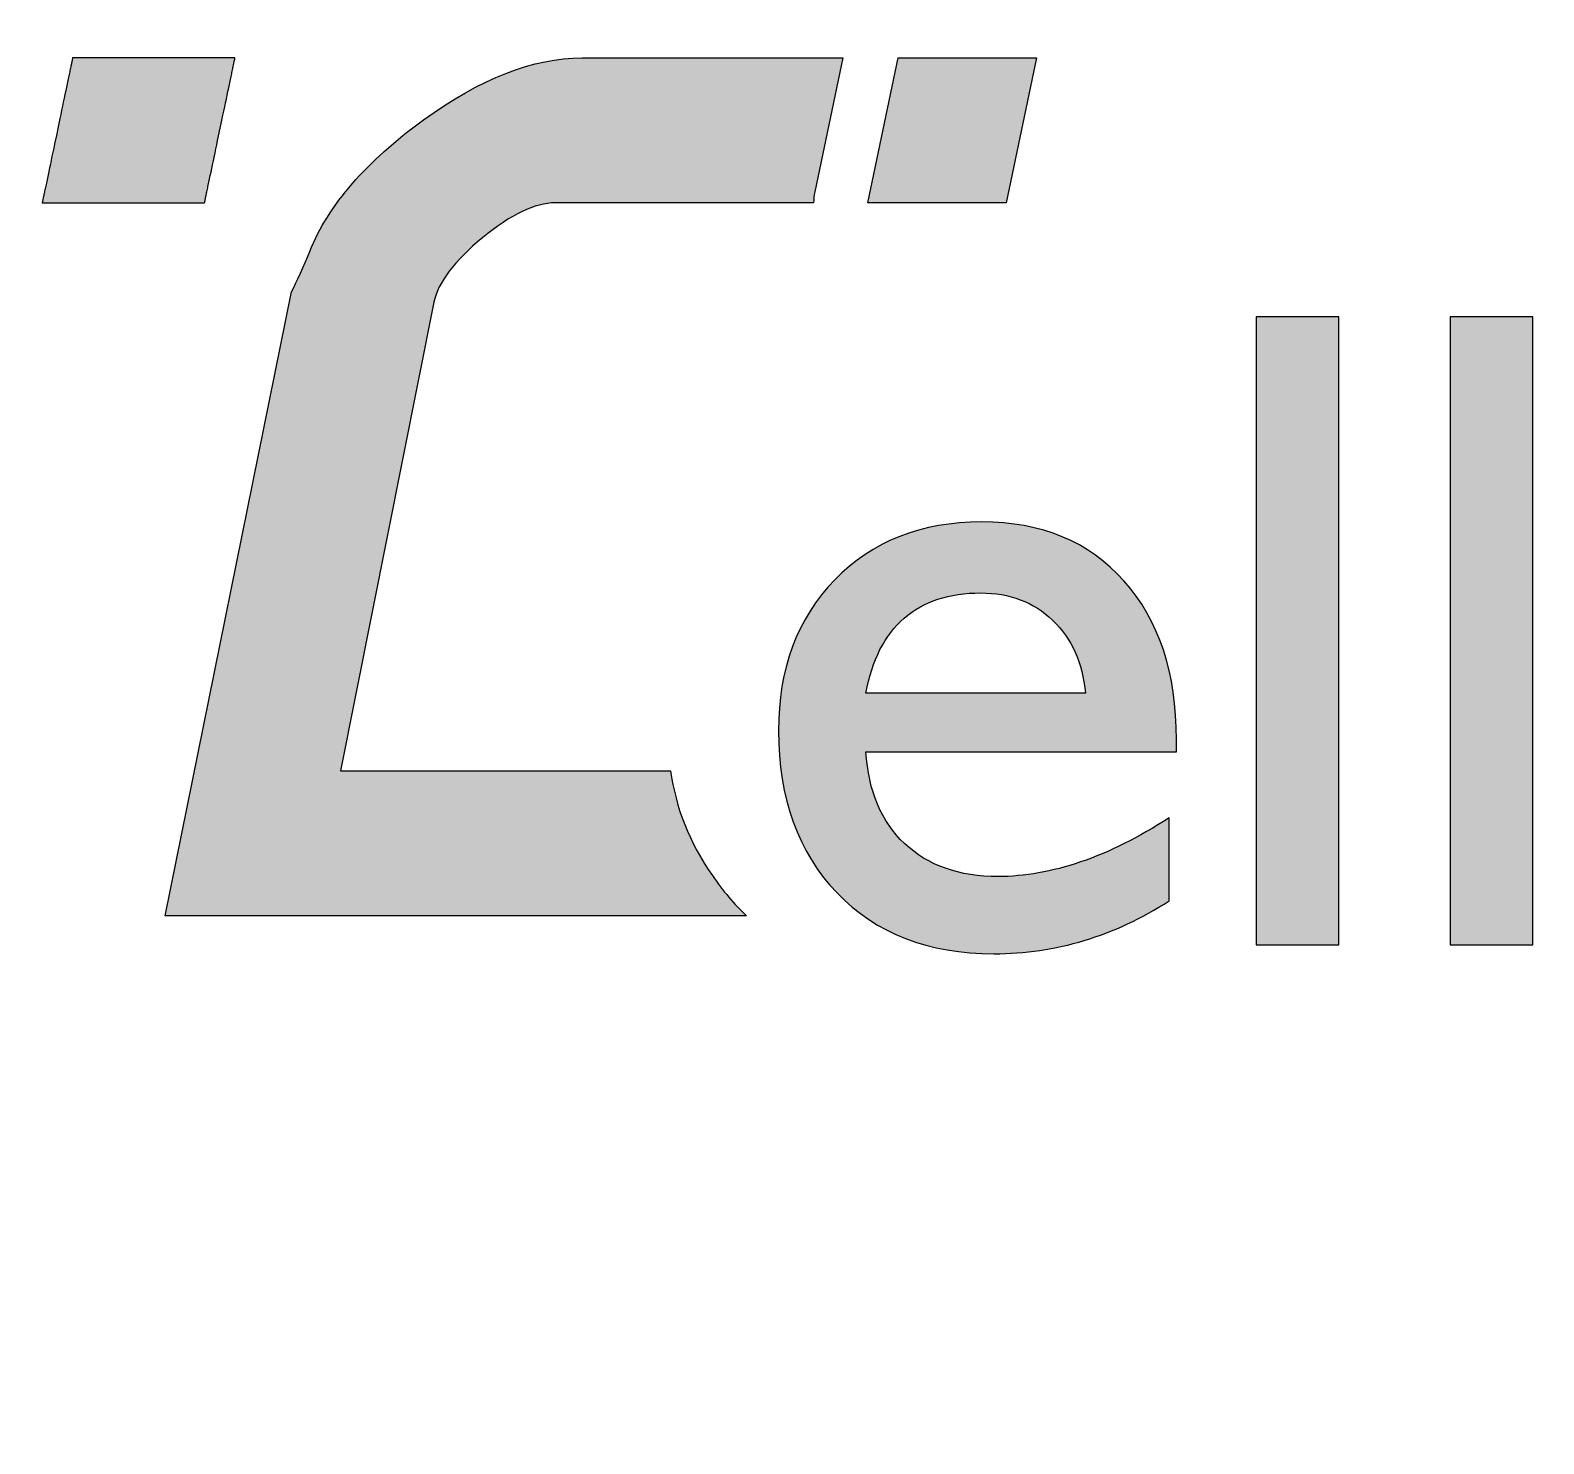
# Model space of a CAD drawing. Header units: millimetres. Extents: x 2926 to 3382, y -265 to 32.
# Drawn here: x 3052.35 to 3058.69, y -90.81 to -84.89 of the extents above; entities that cross this region are included whole.
import ezdxf

# ---------------------------------------------------------------- set-up
doc = ezdxf.new("R2010")
doc.units = ezdxf.units.MM
doc.layers.get('0').update_dxf_attribs({"lineweight": 30})
doc.layers.add('layer 1', color=7, linetype='Continuous')
doc.layers.add('填充', color=8, linetype='Continuous', lineweight=15)

msp = doc.modelspace()

# ---------------------------------------------------------------- hatches: boundary and pattern name
at = {"layer": '填充'}
h = msp.add_hatch(color=256, dxfattribs=at)
h.dxf.hatch_style = 1
h.paths.add_polyline_path([(3052.7655, -85.0063), (3052.7467, -85.0063), (3052.7282, -85.0063), (3052.7102, -85.0063), (3052.6927, -85.0063), (3052.6758, -85.0063), (3052.6675, -85.0063), (3052.6595, -85.0063), (3052.6516, -85.0063), (3052.6439, -85.0063), (3052.6363, -85.0063), (3052.629, -85.0063), (3052.6219, -85.0063), (3052.615, -85.0063), (3052.6083, -85.0063), (3052.6018, -85.0063), (3052.5956, -85.0063), (3052.5317, -85.0063), (3052.5316, -85.0063), (3052.5315, -85.0067), (3052.5314, -85.0074), (3052.5312, -85.0085), (3052.5309, -85.0098), (3052.5305, -85.0115), (3052.5301, -85.0135), (3052.5296, -85.0158), (3052.5291, -85.0184), (3052.5285, -85.0213), (3052.5278, -85.0244), (3052.5271, -85.0278), (3052.5263, -85.0315), (3052.5255, -85.0355), (3052.5246, -85.0397), (3052.5237, -85.0442), (3052.5227, -85.0489), (3052.5216, -85.0539), (3052.5206, -85.059), (3052.5194, -85.0644), (3052.5182, -85.07), (3052.517, -85.0758), (3052.5158, -85.0818), (3052.5145, -85.0881), (3052.5131, -85.0944), (3052.5117, -85.101), (3052.5103, -85.1078), (3052.5089, -85.1147), (3052.5059, -85.129), (3052.5027, -85.1439), (3052.4995, -85.1593), (3052.4962, -85.1752), (3052.4927, -85.1915), (3052.4892, -85.2082), (3052.4857, -85.2252), (3052.482, -85.2425), (3052.4784, -85.26), (3052.471, -85.2953), (3052.4635, -85.3308), (3052.4561, -85.3661), (3052.4525, -85.3835), (3052.4489, -85.4006), (3052.4453, -85.4175), (3052.4418, -85.4341), (3052.4384, -85.4502), (3052.4351, -85.4659), (3052.4319, -85.4812), (3052.4289, -85.4958), (3052.4259, -85.5099), (3052.4245, -85.5167), (3052.4231, -85.5233), (3052.4218, -85.5297), (3052.4204, -85.5359), (3052.4192, -85.542), (3052.418, -85.5479), (3052.4043, -85.6126), (3052.4043, -85.6128), (3052.4046, -85.6128), (3052.4053, -85.6128), (3052.4063, -85.6128), (3052.4077, -85.6128), (3052.4094, -85.6128), (3052.4115, -85.6128), (3052.4139, -85.6128), (3052.4167, -85.6128), (3052.4198, -85.6128), (3052.4232, -85.6128), (3052.4269, -85.6128), (3052.431, -85.6128), (3052.4353, -85.6128), (3052.4399, -85.6128), (3052.4448, -85.6128), (3052.45, -85.6128), (3052.4554, -85.6128), (3052.4611, -85.6128), (3052.4671, -85.6128), (3052.4732, -85.6128), (3052.4797, -85.6128), (3052.4863, -85.6128), (3052.4932, -85.6128), (3052.5003, -85.6128), (3052.5076, -85.6128), (3052.515, -85.6128), (3052.5227, -85.6128), (3052.5306, -85.6128), (3052.5386, -85.6128), (3052.5552, -85.6128), (3052.5723, -85.6128), (3052.5901, -85.6128), (3052.6083, -85.6128), (3052.6269, -85.6128), (3052.6459, -85.6128), (3052.6652, -85.6128), (3052.6847, -85.6128), (3052.7044, -85.6128), (3052.7442, -85.6128), (3052.7839, -85.6128), (3052.8036, -85.6128), (3052.8232, -85.6128), (3052.8425, -85.6128), (3052.8615, -85.6128), (3052.8801, -85.6128), (3052.8983, -85.6128), (3052.916, -85.6128), (3052.9332, -85.6128), (3052.9497, -85.6128), (3052.9578, -85.6128), (3052.9656, -85.6128), (3052.9733, -85.6128), (3052.9808, -85.6128), (3052.9881, -85.6128), (3052.9952, -85.6128), (3053.002, -85.6128), (3053.0087, -85.6128), (3053.0151, -85.6128), (3053.0213, -85.6128), (3053.084, -85.6128), (3053.084, -85.6127), (3053.0841, -85.6124), (3053.0842, -85.6118), (3053.0844, -85.6108), (3053.0847, -85.6095), (3053.0851, -85.6079), (3053.0855, -85.6059), (3053.0859, -85.6037), (3053.0865, -85.6012), (3053.087, -85.5984), (3053.0877, -85.5953), (3053.0884, -85.5919), (3053.0892, -85.5882), (3053.09, -85.5843), (3053.0909, -85.5802), (3053.0918, -85.5757), (3053.0928, -85.5711), (3053.0938, -85.5662), (3053.0949, -85.561), (3053.096, -85.5557), (3053.0972, -85.5501), (3053.0984, -85.5444), (3053.0996, -85.5384), (3053.1009, -85.5322), (3053.1023, -85.5259), (3053.1036, -85.5193), (3053.105, -85.5126), (3053.1065, -85.5057), (3053.108, -85.4987), (3053.111, -85.4841), (3053.1142, -85.469), (3053.1175, -85.4534), (3053.1208, -85.4373), (3053.1243, -85.4209), (3053.1278, -85.404), (3053.1314, -85.3869), (3053.1351, -85.3696), (3053.1388, -85.352), (3053.1536, -85.2811), (3053.161, -85.246), (3053.1646, -85.2287), (3053.1682, -85.2116), (3053.1717, -85.1948), (3053.1752, -85.1784), (3053.1785, -85.1624), (3053.1818, -85.1469), (3053.185, -85.1319), (3053.188, -85.1175), (3053.1894, -85.1105), (3053.1909, -85.1037), (3053.1923, -85.0971), (3053.1936, -85.0906), (3053.1949, -85.0843), (3053.1962, -85.0782), (3053.1975, -85.0723), (3053.1987, -85.0666), (3053.2113, -85.0063), (3053.2111, -85.0063), (3053.2106, -85.0063), (3053.2096, -85.0063), (3053.2083, -85.0063), (3053.2066, -85.0063), (3053.2046, -85.0063), (3053.2022, -85.0063), (3053.1995, -85.0063), (3053.1965, -85.0063), (3053.1931, -85.0063), (3053.1895, -85.0063), (3053.1855, -85.0063), (3053.1812, -85.0063), (3053.1767, -85.0063), (3053.1718, -85.0063), (3053.1667, -85.0063), (3053.1613, -85.0063), (3053.1557, -85.0063), (3053.1498, -85.0063), (3053.1437, -85.0063), (3053.1373, -85.0063), (3053.1307, -85.0063), (3053.1239, -85.0063), (3053.1168, -85.0063), (3053.1096, -85.0063), (3053.1021, -85.0063), (3053.0945, -85.0063), (3053.0867, -85.0063), (3053.0787, -85.0063), (3053.0705, -85.0063), (3053.0537, -85.0063), (3053.0363, -85.0063), (3053.0184, -85.0063), (3053, -85.0063), (3052.9812, -85.0063), (3052.9621, -85.0063), (3052.9427, -85.0063), (3052.9033, -85.0063), (3052.8238, -85.0063), (3052.8042, -85.0063), (3052.7847, -85.0063)])
h = msp.add_hatch(color=256, dxfattribs=at)
h.dxf.hatch_style = 1
edge = h.paths.add_edge_path()
edge.add_spline(control_points=[(3054.6643, -85.0063), (3054.46, -85.0063), (3054.2387, -85.0928), (3054.0003, -85.2656), (3054.0003, -85.2656), (3054.0003, -85.2656), (3054.0003, -85.2656), (3054.0003, -85.2656)], knot_values=[0.562501, 0.562501, 0.562501, 0.562501, 0.625, 0.625, 0.625, 0.625, 0.625001, 0.625001, 0.625001, 0.625001], degree=3, periodic=0)
edge.add_spline(control_points=[(3054.0003, -85.2656), (3053.7617, -85.4384), (3053.603, -85.6219), (3053.5242, -85.8159), (3053.5242, -85.8159), (3053.5242, -85.8159), (3053.5242, -85.8159), (3053.5242, -85.8159)], knot_values=[0.625001, 0.625001, 0.625001, 0.625001, 0.6875, 0.6875, 0.6875, 0.6875, 0.687501, 0.687501, 0.687501, 0.687501], degree=3, periodic=0)
edge.add_spline(control_points=[(3053.5242, -85.8159), (3053.4979, -85.8806), (3053.4727, -85.9372), (3053.4484, -85.9857), (3053.4484, -85.9857), (3053.4484, -85.9857), (3053.4484, -85.9857), (3053.4484, -85.9857)], knot_values=[0.687501, 0.687501, 0.687501, 0.687501, 0.75, 0.75, 0.75, 0.75, 0.750001, 0.750001, 0.750001, 0.750001], degree=3, periodic=0)
edge.add_spline(control_points=[(3053.4484, -85.9857), (3053.4484, -85.9857), (3052.9193, -88.5959), (3052.9193, -88.5959), (3052.9193, -88.5959), (3052.9193, -88.5959), (3052.9193, -88.5959), (3052.9193, -88.5959)], knot_values=[0.750001, 0.750001, 0.750001, 0.750001, 0.8125, 0.8125, 0.8125, 0.8125, 0.812501, 0.812501, 0.812501, 0.812501], degree=3, periodic=0)
edge.add_spline(control_points=[(3052.9193, -88.5959), (3052.9194, -88.5959), (3055.3529, -88.5959), (3055.3529, -88.5959), (3055.3529, -88.5959), (3055.3016, -88.5483), (3055.2539, -88.4924), (3055.2101, -88.4283)], knot_values=[0.812501, 0.812501, 0.812501, 0.812501, 0.875, 0.875, 0.875, 0.875, 1, 1, 1, 1], degree=3, periodic=0)
edge.add_spline(control_points=[(3055.2101, -88.4283), (3055.1144, -88.29), (3055.0558, -88.1429), (3055.035, -87.9895), (3055.035, -87.9895), (3055.035, -87.9895), (3055.035, -87.9895), (3055.035, -87.9895)], knot_values=[0, 0, 0, 0, 0.0625, 0.0625, 0.0625, 0.0625, 0.062501, 0.062501, 0.062501, 0.062501], degree=3, periodic=0)
edge.add_spline(control_points=[(3055.035, -87.9895), (3055.035, -87.9895), (3053.6525, -87.9895), (3053.6525, -87.9895), (3053.6525, -87.9895), (3053.6525, -87.9895), (3053.6525, -87.9895), (3053.6525, -87.9895)], knot_values=[0.062501, 0.062501, 0.062501, 0.062501, 0.125, 0.125, 0.125, 0.125, 0.125001, 0.125001, 0.125001, 0.125001], degree=3, periodic=0)
edge.add_spline(control_points=[(3053.6525, -87.9895), (3053.6525, -87.9894), (3054.0438, -86.0284), (3054.0438, -86.0284), (3054.0438, -86.0284), (3054.0438, -86.0284), (3054.0438, -86.0284), (3054.0438, -86.0284)], knot_values=[0.125001, 0.125001, 0.125001, 0.125001, 0.1875, 0.1875, 0.1875, 0.1875, 0.187501, 0.187501, 0.187501, 0.187501], degree=3, periodic=0)
edge.add_spline(control_points=[(3054.0438, -86.0284), (3054.0619, -85.9455), (3054.1301, -85.8555), (3054.2483, -85.7584), (3054.2483, -85.7584), (3054.2483, -85.7584), (3054.2483, -85.7584), (3054.2483, -85.7584)], knot_values=[0.187501, 0.187501, 0.187501, 0.187501, 0.25, 0.25, 0.25, 0.25, 0.250001, 0.250001, 0.250001, 0.250001], degree=3, periodic=0)
edge.add_spline(control_points=[(3054.2483, -85.7584), (3054.3664, -85.6613), (3054.4679, -85.6128), (3054.5528, -85.6128), (3054.5528, -85.6128), (3054.5528, -85.6128), (3054.5528, -85.6128), (3054.5528, -85.6128)], knot_values=[0.250001, 0.250001, 0.250001, 0.250001, 0.3125, 0.3125, 0.3125, 0.3125, 0.312501, 0.312501, 0.312501, 0.312501], degree=3, periodic=0)
edge.add_spline(control_points=[(3054.5528, -85.6128), (3054.5528, -85.6128), (3055.6337, -85.6128), (3055.6337, -85.6128), (3055.6337, -85.6128), (3055.6337, -85.6089), (3055.6338, -85.605), (3055.634, -85.6011)], knot_values=[0.312501, 0.312501, 0.312501, 0.312501, 0.375, 0.375, 0.375, 0.375, 0.390625, 0.390625, 0.390625, 0.390625], degree=3, periodic=0)
edge.add_spline(control_points=[(3055.6363, -85.5778), (3055.6351, -85.5856), (3055.6344, -85.5934), (3055.634, -85.6011)], knot_values=[0.390625, 0.390625, 0.390625, 0.390625, 0.421875, 0.421875, 0.421875, 0.421875], degree=3, periodic=0)
edge.add_spline(control_points=[(3055.6384, -85.5662), (3055.6384, -85.5661), (3055.7558, -85.0063), (3055.7558, -85.0063), (3055.7558, -85.0063), (3055.7558, -85.0063), (3055.7558, -85.0063), (3055.7558, -85.0063)], knot_values=[0.437501, 0.437501, 0.437501, 0.437501, 0.5, 0.5, 0.5, 0.5, 0.500001, 0.500001, 0.500001, 0.500001], degree=3, periodic=0)
edge.add_spline(control_points=[(3055.7558, -85.0063), (3055.7558, -85.0063), (3054.6643, -85.0063), (3054.6643, -85.0063), (3054.6643, -85.0063), (3054.6643, -85.0063), (3054.6643, -85.0063), (3054.6643, -85.0063)], knot_values=[0.500001, 0.500001, 0.500001, 0.500001, 0.5625, 0.5625, 0.5625, 0.5625, 0.562501, 0.562501, 0.562501, 0.562501], degree=3, periodic=0)
h = msp.add_hatch(color=256, dxfattribs=at)
h.dxf.hatch_style = 1
edge = h.paths.add_edge_path()
edge.add_spline(control_points=[(3056.5673, -85.0063), (3056.5673, -85.0063), (3055.9875, -85.0063), (3055.9875, -85.0063), (3055.9875, -85.0063), (3055.9875, -85.0063), (3055.8602, -85.6128), (3055.8602, -85.6128), (3055.8602, -85.6128), (3055.8602, -85.6128), (3056.44, -85.6128), (3056.44, -85.6128), (3056.44, -85.6128), (3056.44, -85.6128), (3056.5673, -85.0063), (3056.5673, -85.0063)], knot_values=[0, 0, 0, 0, 0.2, 0.2, 0.2, 0.2, 0.4, 0.4, 0.4, 0.4, 0.6, 0.6, 0.6, 0.6, 1, 1, 1, 1], degree=3, periodic=0)
h = msp.add_hatch(color=256, dxfattribs=at)
h.dxf.hatch_style = 1
edge = h.paths.add_edge_path()
edge.add_spline(control_points=[(3057.8326, -88.7177), (3057.8326, -88.7177), (3057.8326, -86.09), (3057.8326, -86.09), (3057.8326, -86.09), (3057.8326, -86.09), (3057.8326, -86.09), (3057.8326, -86.09)], knot_values=[0.4, 0.4, 0.4, 0.4, 0.6, 0.6, 0.6, 0.6, 0.6, 0.6, 0.6, 0.6], degree=3, periodic=0)
edge.add_spline(control_points=[(3057.8326, -86.09), (3057.8326, -86.09), (3057.487, -86.09), (3057.487, -86.09), (3057.487, -86.09), (3057.487, -86.09), (3057.487, -88.7177), (3057.487, -88.7177), (3057.487, -88.7177), (3057.8326, -88.7177), (3057.8326, -88.7177), (3057.8326, -88.7177), (3057.8326, -88.7177), (3057.8326, -88.7177), (3057.8326, -88.7177)], knot_values=[0.6, 0.6, 0.6, 0.6, 0.8, 0.8, 0.8, 0.8, 1, 1, 1, 1.4, 1.4, 1.4, 1.4, 1.4, 1.4, 1.4, 1.4], degree=3, periodic=0)
h = msp.add_hatch(color=256, dxfattribs=at)
h.dxf.hatch_style = 1
edge = h.paths.add_edge_path()
edge.add_spline(control_points=[(3058.644, -86.09), (3058.644, -86.09), (3058.2984, -86.09), (3058.2984, -86.09), (3058.2984, -86.09), (3058.2984, -86.09), (3058.2984, -88.7177), (3058.2984, -88.7177), (3058.2984, -88.7177), (3058.644, -88.7177), (3058.644, -88.7177), (3058.644, -88.7177), (3058.644, -88.7177), (3058.644, -88.7177), (3058.644, -88.7177)], knot_values=[0.6, 0.6, 0.6, 0.6, 0.8, 0.8, 0.8, 0.8, 1, 1, 1, 1.4, 1.4, 1.4, 1.4, 1.4, 1.4, 1.4, 1.4], degree=3, periodic=0)
edge.add_spline(control_points=[(3058.644, -88.7177), (3058.644, -88.7177), (3058.644, -86.09), (3058.644, -86.09), (3058.644, -86.09), (3058.644, -86.09), (3058.644, -86.09), (3058.644, -86.09)], knot_values=[0.4, 0.4, 0.4, 0.4, 0.6, 0.6, 0.6, 0.6, 0.6, 0.6, 0.6, 0.6], degree=3, periodic=0)
h = msp.add_hatch(color=256, dxfattribs=at)
h.dxf.hatch_style = 1
edge = h.paths.add_edge_path()
edge.add_spline(control_points=[(3057.1527, -87.8593), (3057.1527, -87.5801), (3057.0794, -87.3584), (3056.9329, -87.1944)], knot_values=[0.437501, 0.437501, 0.437501, 0.437501, 0.5, 0.5, 0.5, 0.5], degree=3, periodic=0)
edge.add_spline(control_points=[(3056.9329, -87.1944), (3056.9329, -87.1944), (3056.9329, -87.1944), (3056.9329, -87.1944), (3056.9329, -87.1944), (3056.7864, -87.0303), (3056.5879, -86.9483), (3056.3374, -86.9483)], knot_values=[0.375001, 0.375001, 0.375001, 0.375001, 0.375001, 0.375001, 0.375001, 0.375001, 0.437501, 0.437501, 0.437501, 0.437501], degree=3, periodic=0)
edge.add_spline(control_points=[(3056.3374, -86.9483), (3056.3374, -86.9483), (3056.3374, -86.9483), (3056.3374, -86.9483), (3056.3374, -86.9483), (3056.0845, -86.9483), (3055.8795, -87.0291), (3055.7223, -87.1906)], knot_values=[0.312501, 0.312501, 0.312501, 0.312501, 0.312501, 0.312501, 0.312501, 0.312501, 0.375001, 0.375001, 0.375001, 0.375001], degree=3, periodic=0)
edge.add_spline(control_points=[(3055.7223, -87.1906), (3055.7223, -87.1906), (3055.7223, -87.1906), (3055.7223, -87.1906), (3055.7223, -87.1906), (3055.5652, -87.3522), (3055.4866, -87.5625), (3055.4866, -87.8217)], knot_values=[0.250001, 0.250001, 0.250001, 0.250001, 0.250001, 0.250001, 0.250001, 0.250001, 0.312501, 0.312501, 0.312501, 0.312501], degree=3, periodic=0)
edge.add_spline(control_points=[(3055.4866, -87.8217), (3055.4866, -87.8217), (3055.4866, -87.8217), (3055.4866, -87.8217), (3055.4866, -87.8217), (3055.4866, -88.1047), (3055.5683, -88.3311), (3055.7317, -88.5007)], knot_values=[0.187501, 0.187501, 0.187501, 0.187501, 0.187501, 0.187501, 0.187501, 0.187501, 0.250001, 0.250001, 0.250001, 0.250001], degree=3, periodic=0)
edge.add_spline(control_points=[(3055.7317, -88.5007), (3055.7317, -88.5007), (3055.7317, -88.5007), (3055.7317, -88.5007), (3055.7317, -88.5007), (3055.8951, -88.6704), (3056.114, -88.7552), (3056.3882, -88.7552)], knot_values=[0.125001, 0.125001, 0.125001, 0.125001, 0.125001, 0.125001, 0.125001, 0.125001, 0.187501, 0.187501, 0.187501, 0.187501], degree=3, periodic=0)
edge.add_spline(control_points=[(3056.3882, -88.7552), (3056.3882, -88.7552), (3056.3882, -88.7552), (3056.3882, -88.7552), (3056.3882, -88.7552), (3056.5184, -88.7552), (3056.6446, -88.7367), (3056.7667, -88.6998)], knot_values=[0.062501, 0.062501, 0.062501, 0.062501, 0.062501, 0.062501, 0.062501, 0.062501, 0.125001, 0.125001, 0.125001, 0.125001], degree=3, periodic=0)
edge.add_spline(control_points=[(3056.7667, -88.6998), (3056.7667, -88.6998), (3056.7667, -88.6998), (3056.7667, -88.6998), (3056.7667, -88.6998), (3056.8887, -88.6629), (3057.0074, -88.6075), (3057.1226, -88.5336)], knot_values=[0, 0, 0, 0, 0.000001, 0.000001, 0.000001, 0.000001, 0.062501, 0.062501, 0.062501, 0.062501], degree=3, periodic=0)
edge.add_spline(control_points=[(3057.1226, -88.5336), (3057.1226, -88.5336), (3057.1226, -88.1861), (3057.1226, -88.1861)], knot_values=[0.875001, 0.875001, 0.875001, 0.875001, 1, 1, 1, 1], degree=3, periodic=0)
edge.add_spline(control_points=[(3057.1226, -88.1861), (3057.1226, -88.1861), (3057.1226, -88.1861), (3057.1226, -88.1861), (3057.1226, -88.1861), (3056.9949, -88.2688), (3056.8712, -88.3304), (3056.7516, -88.3711)], knot_values=[0.812501, 0.812501, 0.812501, 0.812501, 0.812502, 0.812502, 0.812502, 0.812502, 0.875001, 0.875001, 0.875001, 0.875001], degree=3, periodic=0)
edge.add_spline(control_points=[(3056.7516, -88.3711), (3056.7516, -88.3711), (3056.7516, -88.3711), (3056.7516, -88.3711), (3056.7516, -88.3711), (3056.632, -88.4118), (3056.5171, -88.4322), (3056.4069, -88.4322)], knot_values=[0.750001, 0.750001, 0.750001, 0.750001, 0.750001, 0.750001, 0.750001, 0.750001, 0.812501, 0.812501, 0.812501, 0.812501], degree=3, periodic=0)
edge.add_spline(control_points=[(3056.4069, -88.4322), (3056.4069, -88.4322), (3056.4069, -88.4322), (3056.4069, -88.4322), (3056.4069, -88.4322), (3056.2429, -88.4322), (3056.1121, -88.3861), (3056.0144, -88.2941)], knot_values=[0.687501, 0.687501, 0.687501, 0.687501, 0.687501, 0.687501, 0.687501, 0.687501, 0.750001, 0.750001, 0.750001, 0.750001], degree=3, periodic=0)
edge.add_spline(control_points=[(3056.0144, -88.2941), (3056.0144, -88.2941), (3056.0144, -88.2941), (3056.0144, -88.2941), (3056.0144, -88.2941), (3055.9167, -88.2021), (3055.8629, -88.0741), (3055.8529, -87.91)], knot_values=[0.625001, 0.625001, 0.625001, 0.625001, 0.625001, 0.625001, 0.625001, 0.625001, 0.687501, 0.687501, 0.687501, 0.687501], degree=3, periodic=0)
edge.add_spline(control_points=[(3055.8529, -87.91), (3055.8529, -87.91), (3055.8529, -87.91), (3055.8529, -87.91), (3055.8529, -87.91), (3055.8529, -87.91), (3057.1527, -87.91), (3057.1527, -87.91)], knot_values=[0.562501, 0.562501, 0.562501, 0.562501, 0.562501, 0.562501, 0.562501, 0.562501, 0.625001, 0.625001, 0.625001, 0.625001], degree=3, periodic=0)
edge.add_spline(control_points=[(3057.1527, -87.91), (3057.1527, -87.91), (3057.1527, -87.91), (3057.1527, -87.91), (3057.1527, -87.91), (3057.1527, -87.91), (3057.1527, -87.8593), (3057.1527, -87.8593), (3057.1527, -87.8593)], knot_values=[0.5, 0.5, 0.5, 0.5, 0.500001, 0.500001, 0.500001, 0.500001, 0.562501, 0.562501, 0.562501, 0.562501, 0.562501], degree=3, periodic=0)
edge = h.paths.add_edge_path(flags=16)
edge.add_spline(control_points=[(3056.6342, -87.3596), (3056.6342, -87.3596), (3056.6342, -87.3596), (3056.6342, -87.3596), (3056.6342, -87.3596), (3056.7144, -87.4361), (3056.7601, -87.5375), (3056.7713, -87.664)], knot_values=[0.166668, 0.166668, 0.166668, 0.166668, 0.16667, 0.16667, 0.16667, 0.16667, 0.333335, 0.333335, 0.333335, 0.333335], degree=3, periodic=0)
edge.add_spline(control_points=[(3056.7713, -87.664), (3056.7713, -87.664), (3056.7713, -87.664), (3056.7713, -87.664), (3056.7713, -87.664), (3056.7713, -87.664), (3056.5417, -87.664), (3056.3121, -87.664)], knot_values=[0.083333, 0.083333, 0.083333, 0.083333, 0.083335, 0.083335, 0.083335, 0.083335, 0.166668, 0.166668, 0.166668, 0.166668], degree=3, periodic=0)
edge.add_spline(control_points=[(3056.3121, -87.664), (3056.0825, -87.664), (3055.8529, -87.664), (3055.8529, -87.664)], knot_values=[0, 0, 0, 0, 0.083333, 0.083333, 0.083333, 0.083333], degree=3, periodic=0)
edge.add_spline(control_points=[(3055.8529, -87.664), (3055.8779, -87.5262), (3055.9311, -87.422), (3056.0125, -87.3512), (3056.0125, -87.3512), (3056.0939, -87.2805), (3056.201, -87.2451), (3056.3337, -87.2451)], knot_values=[0.500002, 0.500002, 0.500002, 0.500002, 0.833335, 0.833335, 0.833335, 0.833335, 1, 1, 1, 1], degree=3, periodic=0)
edge.add_spline(control_points=[(3056.3337, -87.2451), (3056.3337, -87.2451), (3056.3337, -87.2451), (3056.3337, -87.2451), (3056.3337, -87.2451), (3056.4539, -87.2451), (3056.5541, -87.2833), (3056.6342, -87.3596)], knot_values=[0.333335, 0.333335, 0.333335, 0.333335, 0.333337, 0.333337, 0.333337, 0.333337, 0.500002, 0.500002, 0.500002, 0.500002], degree=3, periodic=0)

# ---------------------------------------------------------------- linework, layer by layer
msp.add_open_spline([(3045.844, -83.0672), (3045.844, -83.0672), (3056.844, -83.0672), (3056.844, -83.0672), (3056.844, -83.0672), (3057.944, -83.0672), (3058.844, -83.9672), (3058.844, -85.0672), (3058.844, -85.0672), (3058.844, -85.0672), (3058.844, -94.0699), (3058.844, -94.0699), (3058.844, -94.0699), (3058.844, -94.0699), (3054.844, -94.0699), (3054.844, -94.0699), (3054.844, -94.0699), (3054.844, -94.0699), (3054.844, -98.0672), (3054.844, -98.0672), (3054.844, -98.0672), (3054.844, -98.0672), (3045.844, -98.0672), (3045.844, -98.0672), (3045.844, -98.0672), (3044.744, -98.0672), (3043.844, -97.1672), (3043.844, -96.0672), (3043.844, -96.0672), (3043.844, -96.0672), (3043.844, -85.0672), (3043.844, -85.0672), (3043.844, -85.0672), (3043.844, -83.9672), (3044.744, -83.0672), (3045.844, -83.0672)], degree=3, knots=[0, 0, 0, 0, 0.1, 0.1, 0.1, 0.1, 0.2, 0.2, 0.2, 0.2, 0.3, 0.3, 0.3, 0.3, 0.4, 0.4, 0.4, 0.4, 0.5, 0.5, 0.5, 0.5, 0.6, 0.6, 0.6, 0.6, 0.7, 0.7, 0.7, 0.7, 0.8, 0.8, 0.8, 0.8, 1, 1, 1, 1])
at = {"layer": 'layer 1'}
msp.add_lwpolyline([(3053.2113, -85.0063), (3053.2111, -85.0063), (3053.2106, -85.0063), (3053.2096, -85.0063), (3053.2083, -85.0063), (3053.2066, -85.0063), (3053.2046, -85.0063), (3053.2022, -85.0063), (3053.1995, -85.0063), (3053.1965, -85.0063), (3053.1931, -85.0063), (3053.1895, -85.0063), (3053.1855, -85.0063), (3053.1812, -85.0063), (3053.1767, -85.0063), (3053.1718, -85.0063), (3053.1667, -85.0063), (3053.1613, -85.0063), (3053.1557, -85.0063), (3053.1498, -85.0063), (3053.1437, -85.0063), (3053.1373, -85.0063), (3053.1307, -85.0063), (3053.1239, -85.0063), (3053.1168, -85.0063), (3053.1096, -85.0063), (3053.1021, -85.0063), (3053.0945, -85.0063), (3053.0867, -85.0063), (3053.0787, -85.0063), (3053.0705, -85.0063), (3053.0537, -85.0063), (3053.0363, -85.0063), (3053.0184, -85.0063), (3053, -85.0063), (3052.9812, -85.0063), (3052.9621, -85.0063), (3052.9427, -85.0063), (3052.9033, -85.0063), (3052.8238, -85.0063), (3052.8042, -85.0063), (3052.7847, -85.0063), (3052.7655, -85.0063), (3052.7467, -85.0063), (3052.7282, -85.0063), (3052.7102, -85.0063), (3052.6927, -85.0063), (3052.6758, -85.0063), (3052.6675, -85.0063), (3052.6595, -85.0063), (3052.6516, -85.0063), (3052.6439, -85.0063), (3052.6363, -85.0063), (3052.629, -85.0063), (3052.6219, -85.0063), (3052.615, -85.0063), (3052.6083, -85.0063), (3052.6018, -85.0063), (3052.5956, -85.0063), (3052.5896, -85.0063), (3052.5838, -85.0063), (3052.5783, -85.0063), (3052.5731, -85.0063), (3052.5682, -85.0063), (3052.5635, -85.0063), (3052.5591, -85.0063), (3052.555, -85.0063), (3052.5512, -85.0063), (3052.5478, -85.0063), (3052.5446, -85.0063), (3052.5418, -85.0063), (3052.5393, -85.0063), (3052.5371, -85.0063), (3052.5353, -85.0063), (3052.5338, -85.0063), (3052.5327, -85.0063), (3052.532, -85.0063), (3052.5317, -85.0063), (3052.5316, -85.0063), (3052.5315, -85.0067), (3052.5314, -85.0074), (3052.5312, -85.0085), (3052.5309, -85.0098), (3052.5305, -85.0115), (3052.5301, -85.0135), (3052.5296, -85.0158), (3052.5291, -85.0184), (3052.5285, -85.0213), (3052.5278, -85.0244), (3052.5271, -85.0278), (3052.5263, -85.0315), (3052.5255, -85.0355), (3052.5246, -85.0397), (3052.5237, -85.0442), (3052.5227, -85.0489), (3052.5216, -85.0539), (3052.5206, -85.059), (3052.5194, -85.0644), (3052.5182, -85.07), (3052.517, -85.0758), (3052.5158, -85.0818), (3052.5145, -85.0881), (3052.5131, -85.0944), (3052.5117, -85.101), (3052.5103, -85.1078), (3052.5089, -85.1147), (3052.5059, -85.129), (3052.5027, -85.1439), (3052.4995, -85.1593), (3052.4962, -85.1752), (3052.4927, -85.1915), (3052.4892, -85.2082), (3052.4857, -85.2252), (3052.482, -85.2425), (3052.4784, -85.26), (3052.471, -85.2953), (3052.4635, -85.3308), (3052.4561, -85.3661), (3052.4525, -85.3835), (3052.4489, -85.4006), (3052.4453, -85.4175), (3052.4418, -85.4341), (3052.4384, -85.4502), (3052.4351, -85.4659), (3052.4319, -85.4812), (3052.4289, -85.4958), (3052.4259, -85.5099), (3052.4245, -85.5167), (3052.4231, -85.5233), (3052.4218, -85.5297), (3052.4204, -85.5359), (3052.4192, -85.542), (3052.418, -85.5479), (3052.4168, -85.5535), (3052.4156, -85.5589), (3052.4145, -85.5642), (3052.4135, -85.5691), (3052.4125, -85.5739), (3052.4115, -85.5784), (3052.4106, -85.5827), (3052.4098, -85.5867), (3052.409, -85.5905), (3052.4083, -85.5939), (3052.4076, -85.5972), (3052.407, -85.6001), (3052.4064, -85.6027), (3052.4059, -85.6051), (3052.4055, -85.6071), (3052.4051, -85.6089), (3052.4048, -85.6103), (3052.4046, -85.6114), (3052.4044, -85.6122), (3052.4043, -85.6126), (3052.4043, -85.6128), (3052.4046, -85.6128), (3052.4053, -85.6128), (3052.4063, -85.6128), (3052.4077, -85.6128), (3052.4094, -85.6128), (3052.4115, -85.6128), (3052.4139, -85.6128), (3052.4167, -85.6128), (3052.4198, -85.6128), (3052.4232, -85.6128), (3052.4269, -85.6128), (3052.431, -85.6128), (3052.4353, -85.6128), (3052.4399, -85.6128), (3052.4448, -85.6128), (3052.45, -85.6128), (3052.4554, -85.6128), (3052.4611, -85.6128), (3052.4671, -85.6128), (3052.4732, -85.6128), (3052.4797, -85.6128), (3052.4863, -85.6128), (3052.4932, -85.6128), (3052.5003, -85.6128), (3052.5076, -85.6128), (3052.515, -85.6128), (3052.5227, -85.6128), (3052.5306, -85.6128), (3052.5386, -85.6128), (3052.5552, -85.6128), (3052.5723, -85.6128), (3052.5901, -85.6128), (3052.6083, -85.6128), (3052.6269, -85.6128), (3052.6459, -85.6128), (3052.6652, -85.6128), (3052.6847, -85.6128), (3052.7044, -85.6128), (3052.7442, -85.6128), (3052.7839, -85.6128), (3052.8036, -85.6128), (3052.8232, -85.6128), (3052.8425, -85.6128), (3052.8615, -85.6128), (3052.8801, -85.6128), (3052.8983, -85.6128), (3052.916, -85.6128), (3052.9332, -85.6128), (3052.9497, -85.6128), (3052.9578, -85.6128), (3052.9656, -85.6128), (3052.9733, -85.6128), (3052.9808, -85.6128), (3052.9881, -85.6128), (3052.9952, -85.6128), (3053.002, -85.6128), (3053.0087, -85.6128), (3053.0151, -85.6128), (3053.0213, -85.6128), (3053.0272, -85.6128), (3053.0329, -85.6128), (3053.0384, -85.6128), (3053.0435, -85.6128), (3053.0484, -85.6128), (3053.0531, -85.6128), (3053.0574, -85.6128), (3053.0614, -85.6128), (3053.0651, -85.6128), (3053.0686, -85.6128), (3053.0716, -85.6128), (3053.0744, -85.6128), (3053.0769, -85.6128), (3053.0789, -85.6128), (3053.0807, -85.6128), (3053.0821, -85.6128), (3053.0831, -85.6128), (3053.0837, -85.6128), (3053.084, -85.6128), (3053.084, -85.6127), (3053.0841, -85.6124), (3053.0842, -85.6118), (3053.0844, -85.6108), (3053.0847, -85.6095), (3053.0851, -85.6079), (3053.0855, -85.6059), (3053.0859, -85.6037), (3053.0865, -85.6012), (3053.087, -85.5984), (3053.0877, -85.5953), (3053.0884, -85.5919), (3053.0892, -85.5882), (3053.09, -85.5843), (3053.0909, -85.5802), (3053.0918, -85.5757), (3053.0928, -85.5711), (3053.0938, -85.5662), (3053.0949, -85.561), (3053.096, -85.5557), (3053.0972, -85.5501), (3053.0984, -85.5444), (3053.0996, -85.5384), (3053.1009, -85.5322), (3053.1023, -85.5259), (3053.1036, -85.5193), (3053.105, -85.5126), (3053.1065, -85.5057), (3053.108, -85.4987), (3053.111, -85.4841), (3053.1142, -85.469), (3053.1175, -85.4534), (3053.1208, -85.4373), (3053.1243, -85.4209), (3053.1278, -85.404), (3053.1314, -85.3869), (3053.1351, -85.3696), (3053.1388, -85.352), (3053.1536, -85.2811), (3053.161, -85.246), (3053.1646, -85.2287), (3053.1682, -85.2116), (3053.1717, -85.1948), (3053.1752, -85.1784), (3053.1785, -85.1624), (3053.1818, -85.1469), (3053.185, -85.1319), (3053.188, -85.1175), (3053.1894, -85.1105), (3053.1909, -85.1037), (3053.1923, -85.0971), (3053.1936, -85.0906), (3053.1949, -85.0843), (3053.1962, -85.0782), (3053.1975, -85.0723), (3053.1987, -85.0666), (3053.1998, -85.0612), (3053.2009, -85.0559), (3053.202, -85.0509), (3053.203, -85.0461), (3053.2039, -85.0415), (3053.2048, -85.0372), (3053.2057, -85.0331), (3053.2065, -85.0293), (3053.2072, -85.0258), (3053.2079, -85.0225), (3053.2085, -85.0195), (3053.2091, -85.0168), (3053.2096, -85.0144), (3053.2101, -85.0123), (3053.2104, -85.0105), (3053.2108, -85.009), (3053.211, -85.0078), (3053.2112, -85.0069), (3053.2113, -85.0064), (3053.2113, -85.0063)], close=True, dxfattribs=at)
for points, knots in [([(3055.2101, -88.4283), (3055.1144, -88.29), (3055.0558, -88.1429), (3055.035, -87.9895), (3055.035, -87.9895), (3055.035, -87.9895), (3053.6525, -87.9895), (3053.6525, -87.9895), (3053.6525, -87.9895), (3053.6525, -87.9895), (3054.0438, -86.0284), (3054.0438, -86.0284), (3054.0438, -86.0284), (3054.0619, -85.9455), (3054.1301, -85.8555), (3054.2483, -85.7584), (3054.2483, -85.7584), (3054.3664, -85.6613), (3054.4679, -85.6128), (3054.5528, -85.6128), (3054.5528, -85.6128), (3054.5528, -85.6128), (3055.6337, -85.6128), (3055.6337, -85.6128), (3055.6337, -85.6128), (3055.6337, -85.5973), (3055.6351, -85.5817), (3055.6384, -85.5662), (3055.6384, -85.5662), (3055.6384, -85.5662), (3055.7558, -85.0063), (3055.7558, -85.0063), (3055.7558, -85.0063), (3055.7558, -85.0063), (3054.6643, -85.0063), (3054.6643, -85.0063), (3054.6643, -85.0063), (3054.46, -85.0063), (3054.2387, -85.0928), (3054.0003, -85.2656), (3054.0003, -85.2656), (3053.7617, -85.4384), (3053.603, -85.6219), (3053.5242, -85.8159), (3053.5242, -85.8159), (3053.4979, -85.8806), (3053.4727, -85.9372), (3053.4484, -85.9857), (3053.4484, -85.9857), (3053.4484, -85.9857), (3052.9193, -88.5959), (3052.9193, -88.5959), (3052.9193, -88.5959), (3052.9193, -88.5959), (3055.3529, -88.5959), (3055.3529, -88.5959), (3055.3529, -88.5959), (3055.3016, -88.5483), (3055.2539, -88.4924), (3055.2101, -88.4283)], [0, 0, 0, 0, 0.0625, 0.0625, 0.0625, 0.0625, 0.125, 0.125, 0.125, 0.125, 0.1875, 0.1875, 0.1875, 0.1875, 0.25, 0.25, 0.25, 0.25, 0.3125, 0.3125, 0.3125, 0.3125, 0.375, 0.375, 0.375, 0.375, 0.4375, 0.4375, 0.4375, 0.4375, 0.5, 0.5, 0.5, 0.5, 0.5625, 0.5625, 0.5625, 0.5625, 0.625, 0.625, 0.625, 0.625, 0.6875, 0.6875, 0.6875, 0.6875, 0.75, 0.75, 0.75, 0.75, 0.8125, 0.8125, 0.8125, 0.8125, 0.875, 0.875, 0.875, 0.875, 1, 1, 1, 1]), ([(3056.5673, -85.0063), (3056.5673, -85.0063), (3055.9875, -85.0063), (3055.9875, -85.0063), (3055.9875, -85.0063), (3055.9875, -85.0063), (3055.8602, -85.6128), (3055.8602, -85.6128), (3055.8602, -85.6128), (3055.8602, -85.6128), (3056.44, -85.6128), (3056.44, -85.6128), (3056.44, -85.6128), (3056.44, -85.6128), (3056.5673, -85.0063), (3056.5673, -85.0063)], [0, 0, 0, 0, 0.2, 0.2, 0.2, 0.2, 0.4, 0.4, 0.4, 0.4, 0.6, 0.6, 0.6, 0.6, 1, 1, 1, 1]), ([(3057.487, -88.7177), (3057.487, -88.7177), (3057.487, -86.09), (3057.487, -86.09), (3057.487, -86.09), (3057.487, -86.09), (3057.8326, -86.09), (3057.8326, -86.09), (3057.8326, -86.09), (3057.8326, -86.09), (3057.8326, -88.7177), (3057.8326, -88.7177), (3057.8326, -88.7177), (3057.8326, -88.7177), (3057.487, -88.7177), (3057.487, -88.7177)], [0, 0, 0, 0, 0.2, 0.2, 0.2, 0.2, 0.4, 0.4, 0.4, 0.4, 0.6, 0.6, 0.6, 0.6, 1, 1, 1, 1]), ([(3058.2984, -88.7177), (3058.2984, -88.7177), (3058.2984, -86.09), (3058.2984, -86.09), (3058.2984, -86.09), (3058.2984, -86.09), (3058.644, -86.09), (3058.644, -86.09), (3058.644, -86.09), (3058.644, -86.09), (3058.644, -88.7177), (3058.644, -88.7177), (3058.644, -88.7177), (3058.644, -88.7177), (3058.2984, -88.7177), (3058.2984, -88.7177)], [0, 0, 0, 0, 0.2, 0.2, 0.2, 0.2, 0.4, 0.4, 0.4, 0.4, 0.6, 0.6, 0.6, 0.6, 1, 1, 1, 1]), ([(3057.1226, -88.5336), (3057.0074, -88.6075), (3056.8887, -88.6629), (3056.7667, -88.6998), (3056.7667, -88.6998), (3056.6446, -88.7367), (3056.5184, -88.7552), (3056.3882, -88.7552), (3056.3882, -88.7552), (3056.114, -88.7552), (3055.8951, -88.6704), (3055.7317, -88.5007), (3055.7317, -88.5007), (3055.5683, -88.3311), (3055.4866, -88.1047), (3055.4866, -87.8217), (3055.4866, -87.8217), (3055.4866, -87.5625), (3055.5652, -87.3522), (3055.7223, -87.1906), (3055.7223, -87.1906), (3055.8795, -87.0291), (3056.0845, -86.9483), (3056.3374, -86.9483), (3056.3374, -86.9483), (3056.5879, -86.9483), (3056.7864, -87.0303), (3056.9329, -87.1944), (3056.9329, -87.1944), (3057.0794, -87.3584), (3057.1527, -87.5801), (3057.1527, -87.8593), (3057.1527, -87.8593), (3057.1527, -87.8593), (3057.1527, -87.91), (3057.1527, -87.91), (3057.1527, -87.91), (3057.1527, -87.91), (3055.8529, -87.91), (3055.8529, -87.91), (3055.8529, -87.91), (3055.8629, -88.0741), (3055.9167, -88.2021), (3056.0144, -88.2941), (3056.0144, -88.2941), (3056.1121, -88.3861), (3056.2429, -88.4322), (3056.4069, -88.4322), (3056.4069, -88.4322), (3056.5171, -88.4322), (3056.632, -88.4118), (3056.7516, -88.3711), (3056.7516, -88.3711), (3056.8712, -88.3304), (3056.9949, -88.2688), (3057.1226, -88.1861), (3057.1226, -88.1861), (3057.1226, -88.1861), (3057.1226, -88.5336), (3057.1226, -88.5336)], [0, 0, 0, 0, 0.0625, 0.0625, 0.0625, 0.0625, 0.125, 0.125, 0.125, 0.125, 0.1875, 0.1875, 0.1875, 0.1875, 0.25, 0.25, 0.25, 0.25, 0.3125, 0.3125, 0.3125, 0.3125, 0.375, 0.375, 0.375, 0.375, 0.4375, 0.4375, 0.4375, 0.4375, 0.5, 0.5, 0.5, 0.5, 0.5625, 0.5625, 0.5625, 0.5625, 0.625, 0.625, 0.625, 0.625, 0.6875, 0.6875, 0.6875, 0.6875, 0.75, 0.75, 0.75, 0.75, 0.8125, 0.8125, 0.8125, 0.8125, 0.875, 0.875, 0.875, 0.875, 1, 1, 1, 1]), ([(3055.8529, -87.664), (3055.8529, -87.664), (3056.7713, -87.664), (3056.7713, -87.664), (3056.7713, -87.664), (3056.7601, -87.5375), (3056.7144, -87.4361), (3056.6342, -87.3596), (3056.6342, -87.3596), (3056.5541, -87.2833), (3056.4539, -87.2451), (3056.3337, -87.2451), (3056.3337, -87.2451), (3056.201, -87.2451), (3056.0939, -87.2805), (3056.0125, -87.3512), (3056.0125, -87.3512), (3055.9311, -87.422), (3055.8779, -87.5262), (3055.8529, -87.664)], [0, 0, 0, 0, 0.166667, 0.166667, 0.166667, 0.166667, 0.333333, 0.333333, 0.333333, 0.333333, 0.5, 0.5, 0.5, 0.5, 0.666667, 0.666667, 0.666667, 0.666667, 1, 1, 1, 1])]:
    msp.add_open_spline(points, degree=3, knots=knots, dxfattribs=at)

doc.saveas('drawing.dxf')
